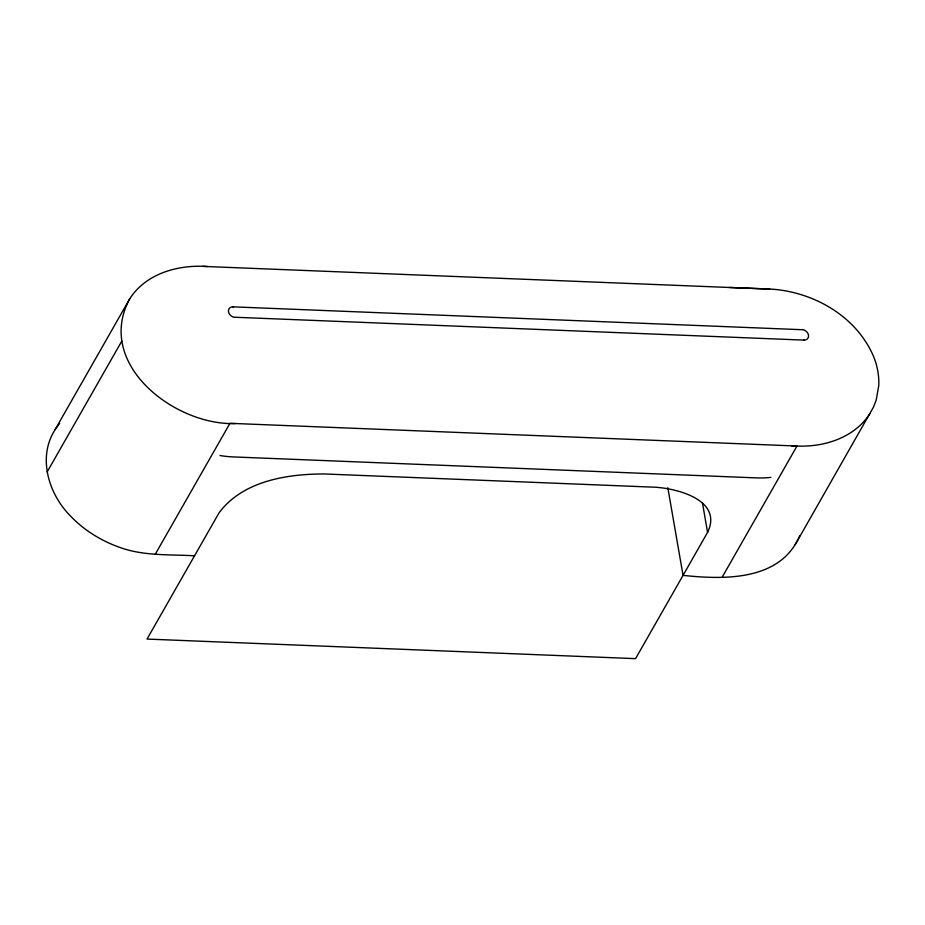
<?xml version="1.0" encoding="UTF-8"?>
<svg xmlns="http://www.w3.org/2000/svg" width="925" height="925" viewBox="0 0 925 925"><rect width="100%" height="100%" fill="white"/><g stroke="black" fill="none" stroke-linecap="round" stroke-linejoin="round"><path stroke-width="1.39" d="M799.778 535.552C780.7 581.189 723.974 579.732 683.055 575.373L667.827 487.718M707.579 532.372C723.812 498.887 673.585 487.174 650.171 487.024L324.49 473.97C287.155 473.901 242.789 480.931 219.075 512.797L147.04 639.071L635.556 658.646L707.579 532.372L702.468 502.946M207.593 266.527C178.652 264.446 146.266 273.129 129.766 298.74L55.095 429.639C37.37 457.135 48.482 493.603 70.011 515.526C83.632 529.956 100.883 540.709 119.545 547.322C143.525 556.156 169.495 554.341 194.539 555.798M129.766 298.74C94.454 363.849 174.571 425.581 235.181 423.569M795.234 544.594L873.547 406.977L876.229 399.982L878.75 385.575A85.655 67.86 29.7 0 0 873.79 357.015C855.983 314.465 809.433 289.409 764.489 288.843M47.152 471.97L121.823 341.059M155.284 554.225L229.955 423.315L796.98 446.035C824.348 447.295 854.457 437.641 869.905 413.683M722.309 576.946L796.98 446.035L791.765 445.873M55.095 429.639L59.697 423.349M232.846 306.938L233.47 306.892M804.16 340.018L803.64 340.065M233.505 306.869L802.01 329.705M803.467 340.088L234.996 317.252M202.691 266.377L769.716 289.097M729.374 287.455L763.877 288.82M770.849 477.381A92.627 73.387 29.7 0 1 756.5 477.89L233.1 456.915A92.627 73.387 29.7 0 1 219.942 455.516M802.368 329.543A6.371 5.041 29.7 0 1 808.496 335.104A6.371 5.041 29.7 0 1 804.23 340.238M234.638 317.414A6.371 5.041 29.7 0 1 228.51 311.852A6.371 5.041 29.7 0 1 232.776 306.718"/></g></svg>
